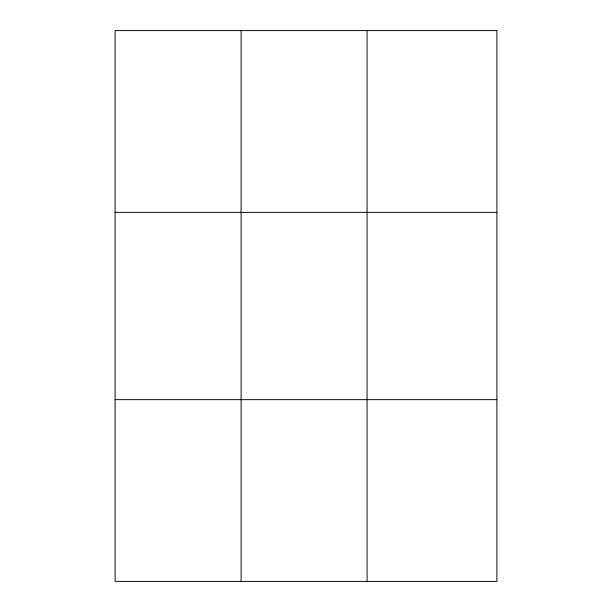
<?xml version="1.0" encoding="UTF-8"?>
<svg xmlns="http://www.w3.org/2000/svg" width="612" height="612" viewBox="0 0 612 612"><rect width="100%" height="100%" fill="white"/><g stroke="black" fill="none" stroke-linecap="round" stroke-linejoin="round"><path stroke-width="0.92" d="M241.097 581.4L241.097 30.6M367.085 581.4L367.085 30.6M115.102 212.364L496.898 212.364M115.102 399.636L496.898 399.636M496.898 30.6L496.898 581.4L115.102 581.4L115.102 30.6L496.898 30.6"/></g></svg>
